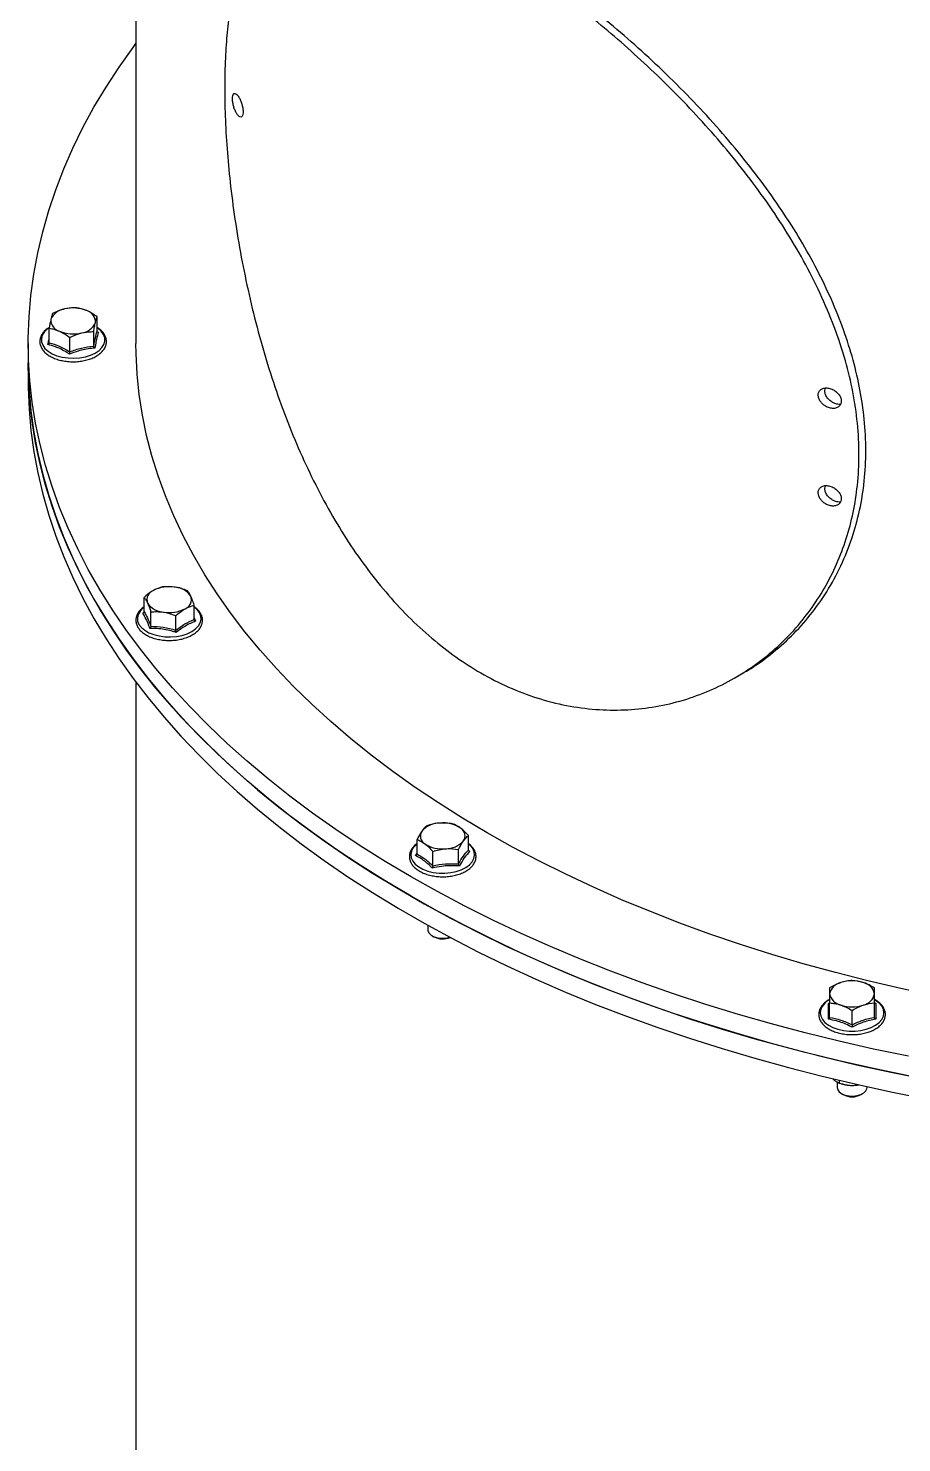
# Model space of a CAD drawing. Header units: millimetres. Extents: x 2 to 418, y 2 to 295.
# Drawn here: x 186.93 to 203.15, y 166.99 to 193.27 of the extents above; entities that cross this region are included whole.
import ezdxf

# ---------------------------------------------------------------- set-up
doc = ezdxf.new("R2010")
doc.units = ezdxf.units.MM

msp = doc.modelspace()

# ---------------------------------------------------------------- linework, layer by layer
at = {"color": 7, "linetype": 'Continuous', "lineweight": 25}
for p, q in [((188.9267, 201.5305), (188.9267, 187.4133)), ((187.3156, 187.4263), (187.3156, 187.694)), ((188.2046, 187.6389), (188.2046, 187.9066)), ((186.9267, 187.4133), (186.9267, 187.0504)), ((187.6973, 187.2572), (187.6973, 187.5249)), ((188.1418, 187.3635), (188.1418, 187.6312)), ((188.2073, 187.6292), (188.2296, 187.6165)), ((186.9267, 187.0504), (186.9267, 186.6875)), ((189.0799, 182.4252), (189.0799, 182.6929)), ((189.0538, 182.4009), (189.0787, 182.4198)), ((189.2045, 182.1569), (189.2045, 182.4246)), ((190.0094, 182.2814), (190.0094, 182.5491)), ((189.6692, 182.085), (189.6692, 182.3527)), ((188.9267, 181.117), (188.9267, 137.5136)), ((200.0569, 181.1995), (200.179, 181.27)), ((195.1038, 177.9987), (195.1038, 178.2664)), ((194.1498, 177.9262), (194.1498, 178.1939)), ((194.4426, 177.7059), (194.4426, 177.9736)), ((194.9197, 177.7421), (194.9197, 178.0098)), ((194.349, 176.6006), (194.349, 176.5199)), ((194.4303, 176.4065), (194.4628, 176.3877)), ((201.7925, 175.1469), (201.8123, 175.1565)), ((201.816, 174.8897), (201.816, 175.1574)), ((202.6493, 174.8897), (202.6493, 175.1574)), ((202.6537, 175.1555), (202.6728, 175.1469)), ((202.2327, 174.7509), (202.2327, 175.0186)), ((201.9549, 173.6867), (201.9549, 173.586)), ((201.9694, 173.6787), (201.9944, 173.6687)), ((201.9921, 173.7204), (201.9921, 173.6708)), ((202.0362, 173.4726), (202.0688, 173.4539)), ((202.3966, 173.4539), (202.4291, 173.4726)), ((202.5105, 173.586), (202.5105, 173.6017))]:
    msp.add_line(p, q, dxfattribs=at)
at = {"color": 8, "linetype": 'Continuous', "lineweight": 25}
for p, q in [((190.0094, 182.3141), (190.0356, 182.249)), ((195.1043, 177.9965), (195.1306, 177.9724))]:
    msp.add_line(p, q, dxfattribs=at)
at = {"color": 7, "linetype": 'Continuous', "lineweight": 25, "flags": 128}
for points in [[(203.2788, 174.1659), (202.6326, 174.3007), (201.9932, 174.446), (201.3613, 174.6017), (200.7372, 174.7676), (200.1215, 174.9437), (199.5146, 175.1297), (198.9172, 175.3256), (198.3295, 175.5312), (197.7522, 175.7463), (197.1857, 175.9707), (196.6304, 176.2043), (196.0868, 176.4469), (195.5552, 176.6983), (195.0363, 176.9582), (194.5302, 177.2265), (194.0375, 177.503), (193.5586, 177.7874), (193.0938, 178.0796), (192.6435, 178.3792), (192.2081, 178.686), (191.7879, 178.9998), (191.3832, 179.3204), (190.9945, 179.6475), (190.6219, 179.9807), (190.2658, 180.32), (189.9264, 180.6649), (189.6041, 181.0152), (189.2992, 181.3706), (189.0117, 181.7309), (188.742, 182.0957), (188.4904, 182.4648), (188.2569, 182.8379), (188.0418, 183.2146), (187.8453, 183.5947), (187.6674, 183.9778), (187.5084, 184.3637), (187.3684, 184.752), (187.2475, 185.1425), (187.1458, 185.5348), (187.0634, 185.9286), (187.0002, 186.3236), (186.9565, 186.7194), (186.9322, 187.1158), (186.9274, 187.5125), (186.9419, 187.909), (186.976, 188.3052), (187.0294, 188.7007), (187.1022, 189.0951), (187.1943, 189.4882), (187.3056, 189.8796), (187.4361, 190.269), (187.5856, 190.6562), (187.754, 191.0407), (187.9412, 191.4224), (188.147, 191.8008), (188.3714, 192.1757), (188.614, 192.5468), (188.8746, 192.9138), (188.9267, 192.9838)], [(203.7577, 175.2924), (203.1388, 175.4251), (202.5269, 175.5684), (201.9227, 175.722), (201.3266, 175.8859), (200.7393, 176.06), (200.1611, 176.244), (199.5926, 176.4378), (199.0343, 176.6413), (198.4867, 176.8542), (197.9502, 177.0764), (197.4254, 177.3077), (196.9128, 177.5478), (196.4126, 177.7967), (195.9255, 178.0539), (195.4518, 178.3194), (194.9919, 178.5929), (194.5462, 178.8741), (194.1152, 179.1628), (193.6992, 179.4588), (193.2986, 179.7618), (192.9137, 180.0714), (192.5448, 180.3876), (192.1924, 180.7099), (191.8566, 181.0381), (191.5379, 181.3718), (191.2364, 181.7109), (190.9524, 182.055), (190.6863, 182.4038), (190.4381, 182.757), (190.2082, 183.1143), (189.9968, 183.4754), (189.804, 183.8399), (189.6299, 184.2076), (189.4748, 184.5781), (189.3389, 184.9511), (189.2221, 185.3262), (189.1246, 185.7032), (189.0465, 186.0816), (188.9879, 186.4613), (188.9488, 186.8417), (188.9292, 187.2227), (188.9267, 187.4133)], [(186.9267, 187.0504), (186.9274, 186.9512), (186.9419, 186.5547), (186.976, 186.1585), (187.0294, 185.763), (187.1022, 185.3686), (187.1943, 184.9755), (187.3056, 184.5841), (187.4361, 184.1947), (187.5856, 183.8075), (187.754, 183.423), (187.9412, 183.0413), (188.147, 182.6629), (188.3714, 182.288), (188.614, 181.9169), (188.8746, 181.5499), (189.1532, 181.1873), (189.4495, 180.8294), (189.7631, 180.4765), (190.094, 180.1288), (190.4417, 179.7867), (190.8061, 179.4504), (191.1868, 179.1202), (191.5836, 178.7964), (191.9961, 178.4792), (192.4239, 178.1688), (192.8668, 177.8655), (193.3244, 177.5696), (193.7963, 177.2813), (194.2822, 177.0009), (194.7816, 176.7284), (195.2942, 176.4643), (195.8195, 176.2086), (196.3571, 175.9616), (196.9066, 175.7235), (197.4676, 175.4944), (198.0396, 175.2746), (198.6221, 175.0643), (199.2147, 174.8635), (199.8169, 174.6725), (200.4282, 174.4915), (201.0482, 174.3205), (201.6763, 174.1596), (202.312, 174.0091), (202.9549, 173.8691), (203.6043, 173.7396)], [(203.2788, 173.803), (202.6326, 173.9378), (201.9932, 174.0831), (201.3613, 174.2388), (200.7372, 174.4047), (200.1215, 174.5808), (199.5146, 174.7668), (198.9172, 174.9627), (198.3295, 175.1683), (197.7522, 175.3834), (197.1857, 175.6078), (196.6304, 175.8414), (196.0868, 176.084), (195.5552, 176.3354), (195.0363, 176.5953), (194.5302, 176.8636), (194.0375, 177.1401), (193.5586, 177.4245), (193.0938, 177.7167), (192.6435, 178.0163), (192.2081, 178.3231), (191.7879, 178.6369), (191.3832, 178.9575), (190.9945, 179.2846), (190.6219, 179.6178), (190.2658, 179.9571), (189.9264, 180.302), (189.6041, 180.6523), (189.2992, 181.0077), (189.0117, 181.368), (188.742, 181.7328), (188.4904, 182.1019), (188.2569, 182.475), (188.0418, 182.8517), (187.8453, 183.2318), (187.6674, 183.6149), (187.5084, 184.0008), (187.3684, 184.3891), (187.2475, 184.7796), (187.1458, 185.1719), (187.0634, 185.5657), (187.0002, 185.9607), (186.9565, 186.3565), (186.9322, 186.7529), (186.9267, 187.0504)], [(186.9267, 186.6875), (186.9274, 186.5883), (186.9419, 186.1918), (186.976, 185.7956), (187.0294, 185.4001), (187.1022, 185.0057), (187.1943, 184.6126), (187.3056, 184.2212), (187.4361, 183.8318), (187.5856, 183.4446), (187.754, 183.0601), (187.9412, 182.6784), (188.147, 182.3), (188.3714, 181.9251), (188.614, 181.554), (188.8746, 181.187), (189.1532, 180.8244), (189.4495, 180.4665), (189.7631, 180.1136), (190.094, 179.7659), (190.4417, 179.4238), (190.8061, 179.0875), (191.1868, 178.7573), (191.5836, 178.4335), (191.9961, 178.1163), (192.4239, 177.8059), (192.8668, 177.5026), (193.3244, 177.2067), (193.7963, 176.9184), (194.2822, 176.638), (194.7816, 176.3655), (195.2942, 176.1014), (195.8195, 175.8457), (196.3571, 175.5987), (196.9066, 175.3606), (197.4676, 175.1315), (198.0396, 174.9117), (198.6221, 174.7014), (199.2147, 174.5006), (199.8169, 174.3096), (200.4282, 174.1286), (201.0482, 173.9575), (201.6763, 173.7967), (202.312, 173.6462), (202.9549, 173.5062), (203.6043, 173.3767)], [(194.349, 176.5199), (194.3523, 176.4953), (194.3739, 176.4535), (194.4143, 176.4166), (194.4705, 176.3873), (194.5382, 176.3679), (194.6125, 176.3597), (194.6879, 176.3634), (194.7574, 176.3784)], [(201.9549, 173.586), (201.9652, 173.5427), (201.9953, 173.5027), (202.0431, 173.4688), (202.1049, 173.4436), (202.1762, 173.429), (202.2516, 173.426), (202.3257, 173.4349), (202.3929, 173.455), (202.4482, 173.4848), (202.4875, 173.5221), (202.5079, 173.5642), (202.5105, 173.586)]]:
    msp.add_lwpolyline(points, dxfattribs=at)
at = {"color": 8, "linetype": 'Continuous', "lineweight": 25, "flags": 128}
for points in [[(187.31, 187.7013), (187.2795, 187.6789), (187.2242, 187.6246), (187.1871, 187.5652), (187.1695, 187.503), (187.172, 187.4399), (187.1945, 187.3782), (187.2364, 187.32), (187.296, 187.2671), (187.3714, 187.2215), (187.4601, 187.1847), (187.559, 187.1579), (187.6648, 187.142), (187.7738, 187.1376), (187.8823, 187.1449), (187.9866, 187.1636), (188.0833, 187.193), (188.1689, 187.2321), (188.2406, 187.2797), (188.296, 187.3341), (188.3331, 187.3934), (188.3507, 187.4557), (188.3482, 187.5187), (188.3256, 187.5804), (188.2838, 187.6387), (188.2242, 187.6915), (188.2046, 187.7051)], [(189.0799, 182.5117), (189.0562, 182.4932), (189.0031, 182.4381), (188.9684, 182.3783), (188.9533, 182.3158), (188.9583, 182.2528), (188.9833, 182.1914), (189.0275, 182.1337), (189.0892, 182.0817), (189.1664, 182.0371), (189.2566, 182.0014), (189.3565, 181.976), (189.4629, 181.9615), (189.572, 181.9586), (189.6802, 181.9673), (189.7838, 181.9874), (189.8792, 182.018), (189.9633, 182.0583), (190.0331, 182.1069), (190.0862, 182.162), (190.121, 182.2218), (190.1361, 182.2842), (190.131, 182.3472), (190.106, 182.4086), (190.0619, 182.4663), (190.0094, 182.5117)], [(194.0798, 178.04), (194.0475, 177.9797), (194.0349, 177.9171), (194.0425, 177.8542), (194.0699, 177.7931), (194.1163, 177.736), (194.1802, 177.6848), (194.2592, 177.6413), (194.3507, 177.6069), (194.4516, 177.5827), (194.5585, 177.5697), (194.6678, 177.5682), (194.7756, 177.5784), (194.8783, 177.5998), (194.9725, 177.6318), (195.0549, 177.6732), (195.1228, 177.7226), (195.1737, 177.7784), (195.206, 177.8387), (195.2186, 177.9013), (195.2111, 177.9642), (195.1836, 178.0253), (195.1372, 178.0824), (195.1038, 178.1116)], [(194.1498, 178.1116), (194.1307, 178.0958), (194.0798, 178.04)], [(201.6406, 174.9753), (201.6507, 174.9125), (201.6806, 174.8519), (201.7293, 174.7954), (201.7952, 174.7451), (201.8759, 174.7026), (201.9688, 174.6694), (202.0707, 174.6466), (202.1781, 174.635), (202.2873, 174.635), (202.3947, 174.6466), (202.4966, 174.6694), (202.5895, 174.7026), (202.6702, 174.7451), (202.736, 174.7954), (202.7847, 174.8519), (202.8146, 174.9125), (202.8247, 174.9753), (202.8146, 175.0381), (202.7847, 175.0988), (202.736, 175.1553), (202.6702, 175.2056), (202.6541, 175.2154)]]:
    msp.add_lwpolyline(points, dxfattribs=at)
at = {"color": 7, "linetype": 'Continuous', "lineweight": 25}
for centre, radius, start, end in [((187.6368, 187.7409), 0.3141, 96.60698, 157.30394), ((187.7587, 187.3989), 0.6728, 67.72291, 103.58468), ((187.9599, 187.8146), 0.2138, 355.9011, 75.41904), ((187.5603, 187.8468), 0.2138, 175.9011, 255.41904), ((187.8834, 187.9205), 0.3141, 276.60698, 337.30394), ((187.7615, 188.2625), 0.6728, 247.72291, 283.58468), ((189.3149, 182.6501), 0.1832, 110.74208, 199.461), ((189.544, 182.2534), 0.6396, 80.2289, 117.35717), ((189.6297, 182.504), 0.3804, 33.43888, 86.5665), ((189.7744, 182.6526), 0.1832, 290.74208, 19.461), ((189.4596, 182.7987), 0.3804, 213.43888, 266.5665), ((189.5454, 183.0493), 0.6396, 260.2289, 297.35717), ((194.5749, 178.0469), 0.4521, 90.32239, 137.46127), ((194.6361, 177.9144), 0.5881, 56.88663, 96.21723), ((194.3775, 178.2581), 0.1653, 145.1444, 240.54919), ((194.876, 178.263), 0.1653, 325.1444, 60.54919), ((194.6175, 178.6067), 0.5881, 236.88663, 276.21723), ((194.6786, 178.4741), 0.4521, 270.32239, 317.46127), ((194.6273, 176.698), 0.3512, 242.07037, 292.97146), ((202.0697, 175.2813), 0.2577, 100.1397, 169.85409), ((202.0697, 175.3721), 0.2577, 190.14591, 259.8603), ((202.2327, 174.8832), 0.6843, 72.27565, 107.72435), ((202.3956, 175.2813), 0.2577, 10.14591, 79.8603), ((202.3956, 175.3721), 0.2577, 280.1397, 349.85409), ((202.2327, 175.7702), 0.6843, 252.27565, 287.72435), ((202.2266, 174.2707), 0.6453, 248.90187, 270.53619), ((202.2337, 174.3245), 0.699, 269.91436, 280.08029), ((202.2327, 173.7611), 0.3482, 241.9189, 298.0811)]:
    msp.add_arc(centre, radius, start, end, dxfattribs=at)
at = {"color": 8, "linetype": 'Continuous', "lineweight": 25}
msp.add_arc((201.9464, 174.9399), 0.3078, 113.90334, 173.39465, dxfattribs=at)
at = {"color": 7, "linetype": 'Continuous', "lineweight": 25}
for points, knots in [([(195.3339, 194.8997), (195.4919, 194.8059), (195.8092, 194.6175), (196.3035, 194.2891), (196.8098, 193.9269), (197.3176, 193.5346), (197.8194, 193.1184), (198.3134, 192.6795), (198.8023, 192.213), (199.2811, 191.721), (199.743, 191.2071), (200.1853, 190.6709), (200.6031, 190.1131), (200.9901, 189.5365), (201.3394, 188.9457), (201.6477, 188.3396), (201.9094, 187.7194), (202.1121, 187.1063), (202.2553, 186.508), (202.3414, 185.925), (202.3709, 185.3438), (202.3417, 184.789), (202.2597, 184.2672), (202.131, 183.7782), (201.953, 183.3079), (201.728, 182.864), (201.4602, 182.4518), (201.152, 182.0726), (200.8037, 181.7276), (200.4148, 181.4181), (199.9892, 181.1503), (199.5275, 180.928), (199.0368, 180.7579), (198.5261, 180.6455), (198.0028, 180.5932), (197.4691, 180.6019), (196.9245, 180.675), (196.3815, 180.814), (195.8484, 181.017), (195.3448, 181.2737), (194.8673, 181.58), (194.4159, 181.9306), (193.9797, 182.334), (193.5681, 182.7816), (193.1846, 183.2661), (192.8281, 183.7845), (192.4949, 184.3408), (192.1864, 184.9312), (191.9048, 185.5491), (191.6492, 186.1931), (191.4198, 186.8597), (191.2176, 187.5429), (191.0432, 188.2348), (190.8956, 188.9336), (190.7747, 189.6351), (190.684, 190.3128), (190.6213, 190.9576), (190.5842, 191.5689), (190.5715, 192.1598), (190.584, 192.7049), (190.6194, 193.1998), (190.6757, 193.647), (190.7551, 194.0604), (190.8582, 194.4339), (190.9848, 194.7647), (191.136, 195.0532), (191.314, 195.2999), (191.5219, 195.5049), (191.7608, 195.6649), (192.0341, 195.7785), (192.3413, 195.8427), (192.6805, 195.8559), (193.0494, 195.8192), (193.4494, 195.7333), (193.8839, 195.5968), (194.3464, 195.4105), (194.8296, 195.1816), (195.1653, 194.994), (195.3339, 194.8997)], [0, 0, 0, 0, 0.01258091, 0.02525365, 0.03821299, 0.05126954, 0.06384961, 0.07651357, 0.08943421, 0.10244044, 0.11549944, 0.12864323, 0.14205214, 0.15555271, 0.16906371, 0.1826727, 0.19660117, 0.21064539, 0.22359477, 0.23664359, 0.25001273, 0.26349471, 0.27571653, 0.2880226, 0.30058778, 0.31323944, 0.32571065, 0.33826063, 0.3510512, 0.36392228, 0.37719927, 0.39056482, 0.40421138, 0.41795683, 0.4313985, 0.44494042, 0.45880899, 0.47279516, 0.4863404, 0.5, 0.51258091, 0.52525365, 0.53821299, 0.55126954, 0.56384961, 0.57651357, 0.58943421, 0.60244044, 0.61549944, 0.62864323, 0.64205214, 0.65555271, 0.66906371, 0.6826727, 0.69660117, 0.71064539, 0.72359477, 0.73664359, 0.75001273, 0.76349471, 0.77571653, 0.7880226, 0.80058778, 0.81323944, 0.82571065, 0.83826063, 0.8510512, 0.86392228, 0.87719927, 0.89056482, 0.90421138, 0.91795683, 0.9313985, 0.94494042, 0.95880899, 0.97279516, 0.9863404, 1, 1, 1, 1]), ([(200.1763, 181.275), (200.2179, 181.2971), (200.4091, 181.3986), (200.7233, 181.6306), (201.112, 181.97), (201.4619, 182.3605), (201.7714, 182.7962), (202.0341, 183.2773), (202.2376, 183.7857), (202.3818, 184.3133), (202.4682, 184.8535), (202.4978, 185.4202), (202.4689, 185.9876), (202.3869, 186.551), (202.2582, 187.1042), (202.0802, 187.6653), (201.8558, 188.226), (201.5876, 188.7847), (201.2794, 189.3376), (200.9311, 189.8871), (200.543, 190.4348), (200.1162, 190.9792), (199.6541, 191.5167), (199.163, 192.0413), (198.6529, 192.5439), (198.1291, 193.0224), (197.5948, 193.4757), (197.0495, 193.9047), (196.505, 194.3005), (195.9693, 194.6583), (195.4637, 194.9658), (194.9843, 195.2285), (194.5333, 195.4476), (194.0977, 195.6289), (193.6877, 195.7674), (193.3039, 195.8628), (192.9483, 195.915), (192.6157, 195.9239), (192.3094, 195.8857), (192.0517, 195.814), (191.9093, 195.7333), (191.8493, 195.6993)], [0, 0, 0, 0, 0.0074025, 0.0340363, 0.0610303, 0.0880629, 0.1152917, 0.1431603, 0.1712608, 0.1971558, 0.2234642, 0.2499861, 0.2769484, 0.301363, 0.3261192, 0.3510463, 0.3763193, 0.4012372, 0.4264729, 0.4518668, 0.477582, 0.5041361, 0.5310549, 0.5581597, 0.5856499, 0.6125436, 0.639638, 0.6673868, 0.6953714, 0.722616, 0.7500937, 0.775238, 0.8007576, 0.826467, 0.8525624, 0.877705, 0.903187, 0.928838, 0.9548315, 0.9809437, 1, 1, 1, 1]), ([(190.8176, 192.0193), (190.8059, 192.0318), (190.7824, 192.0569), (190.7518, 192.0611), (190.7298, 192.0389), (190.7189, 191.993), (190.7191, 191.9324), (190.7292, 191.864), (190.748, 191.7932), (190.7745, 191.7251), (190.807, 191.6669), (190.8422, 191.6272), (190.8753, 191.6133), (190.9011, 191.6281), (190.9159, 191.6678), (190.9191, 191.7248), (190.9116, 191.7916), (190.8946, 191.8624), (190.8696, 191.9315), (190.8425, 191.9853), (190.8246, 192.0098), (190.8176, 192.0193)], [0, 0, 0, 0, 0.0583892, 0.1168369, 0.1733993, 0.2263045, 0.2760864, 0.3247057, 0.3743599, 0.426699, 0.4823671, 0.5406549, 0.5995465, 0.6565957, 0.7103225, 0.760968, 0.8100519, 0.8594693, 0.9108522, 0.9651884, 1, 1, 1, 1]), ([(187.3784, 187.9694), (187.3733, 187.9555), (187.363, 187.9275), (187.3523, 187.884), (187.347, 187.8621)], [0, 0, 0, 0, 0.495458, 1, 1, 1, 1]), ([(187.6006, 188.0529), (187.5821, 188.0481), (187.5069, 188.0286), (187.4336, 187.9948), (187.3784, 187.9694)], [0, 0, 0, 0, 0.2463063, 1, 1, 1, 1]), ([(187.8229, 188.0757), (187.8063, 188.0758), (187.7339, 188.0764), (187.6586, 188.0631), (187.6006, 188.0529)], [0, 0, 0, 0, 0.2293621, 1, 1, 1, 1]), ([(188.0137, 188.0215), (188.0092, 188.0235), (187.9448, 188.0516), (187.8816, 188.0641), (187.8229, 188.0757)], [0, 0, 0, 0, 0.0702211, 1, 1, 1, 1]), ([(188.2046, 187.9066), (188.1736, 187.9288), (188.111, 187.9736), (188.0464, 188.0055), (188.0137, 188.0215)], [0, 0, 0, 0, 0.495458, 1, 1, 1, 1]), ([(187.3073, 187.7045), (187.2855, 187.6893), (187.2406, 187.6578), (187.1906, 187.6012), (187.1554, 187.5386), (187.139, 187.473), (187.141, 187.4075), (187.1607, 187.3446), (187.1966, 187.2855), (187.2481, 187.2312), (187.3143, 187.1827), (187.3936, 187.1415), (187.4834, 187.109), (187.581, 187.086), (187.6835, 187.0732), (187.7881, 187.0708), (187.8919, 187.0788), (187.9921, 187.0971), (188.086, 187.1252), (188.1709, 187.1627), (188.2445, 187.2088), (188.3045, 187.2625), (188.3486, 187.3226), (188.3749, 187.387), (188.3825, 187.453), (188.3719, 187.5174), (188.3445, 187.5787), (188.3006, 187.6354), (188.2536, 187.6793), (188.2169, 187.701), (188.2046, 187.7083)], [0, 0, 0, 0, 0.0351761, 0.0725705, 0.1095617, 0.1456624, 0.180812, 0.2156008, 0.2506419, 0.2864883, 0.3230965, 0.3601005, 0.3971721, 0.4341838, 0.4711323, 0.5080471, 0.5449685, 0.5819294, 0.6189723, 0.6561408, 0.6934618, 0.7308984, 0.7681638, 0.8047816, 0.8403925, 0.8752801, 0.9100868, 0.9454781, 0.9817217, 1, 1, 1, 1]), ([(187.347, 187.8621), (187.3462, 187.8588), (187.3356, 187.8118), (187.3252, 187.7508), (187.3156, 187.694)], [0, 0, 0, 0, 0.07022107, 1, 1, 1, 1]), ([(187.3156, 187.694), (187.3466, 187.6888), (187.4091, 187.6782), (187.4738, 187.6527), (187.5064, 187.6398)], [0, 0, 0, 0, 0.495458, 1, 1, 1, 1]), ([(188.1418, 187.6312), (188.1469, 187.6621), (188.1572, 187.7243), (188.1678, 187.7741), (188.1732, 187.7993)], [0, 0, 0, 0, 0.495458, 1, 1, 1, 1]), ([(188.1732, 187.7993), (188.1739, 187.8025), (188.1845, 187.8486), (188.1949, 187.8786), (188.2046, 187.9066)], [0, 0, 0, 0, 0.0702211, 1, 1, 1, 1]), ([(187.3156, 187.4263), (187.3152, 187.4232), (187.3145, 187.417), (187.309, 187.4075), (187.3011, 187.3989), (187.2942, 187.394), (187.2906, 187.392), (187.2905, 187.392)], [0, 0, 0, 0, 0.2361125, 0.4712563, 0.7322305, 0.9938734, 1, 1, 1, 1]), ([(187.3156, 187.4263), (187.3782, 187.4074), (187.5054, 187.3691), (187.6327, 187.2949), (187.6973, 187.2572)], [0, 0, 0, 0, 0.4922436, 1, 1, 1, 1]), ([(187.5064, 187.6398), (187.511, 187.6378), (187.5754, 187.6088), (187.6386, 187.5653), (187.6973, 187.5249)], [0, 0, 0, 0, 0.0702211, 1, 1, 1, 1]), ([(187.6973, 187.5249), (187.7525, 187.5504), (187.8258, 187.5841), (187.901, 187.6036), (187.9195, 187.6084)], [0, 0, 0, 0, 0.7536937, 1, 1, 1, 1]), ([(187.9195, 187.6084), (187.9775, 187.6187), (188.0528, 187.6319), (188.1252, 187.6313), (188.1418, 187.6312)], [0, 0, 0, 0, 0.7706379, 1, 1, 1, 1]), ([(188.1418, 187.3635), (188.1521, 187.4175), (188.173, 187.5273), (188.1939, 187.6013), (188.2046, 187.6389)], [0, 0, 0, 0, 0.4922436, 1, 1, 1, 1]), ([(188.2296, 187.6165), (188.2265, 187.6071), (188.2112, 187.5599), (188.188, 187.4693), (188.1703, 187.3664), (188.1633, 187.3256)], [0, 0, 0, 0, 0.1305234, 0.6552334, 1, 1, 1, 1]), ([(188.2296, 187.6165), (188.2295, 187.6165), (188.2259, 187.6168), (188.2191, 187.6184), (188.2112, 187.6232), (188.2057, 187.6301), (188.205, 187.636), (188.2046, 187.6389)], [0, 0, 0, 0, 0.0061266, 0.2677695, 0.5287437, 0.7638875, 1, 1, 1, 1]), ([(187.6937, 187.2134), (187.6765, 187.2243), (187.59, 187.279), (187.4539, 187.3475), (187.3369, 187.3793), (187.2905, 187.392)], [0, 0, 0, 0, 0.13052335, 0.6552334, 1, 1, 1, 1]), ([(188.1633, 187.3256), (188.143, 187.324), (188.0411, 187.316), (187.8819, 187.286), (187.7472, 187.234), (187.6937, 187.2134)], [0, 0, 0, 0, 0.1305234, 0.6552334, 1, 1, 1, 1]), ([(187.6937, 187.2134), (187.6938, 187.2134), (187.6943, 187.2168), (187.6952, 187.2243), (187.6963, 187.2359), (187.6971, 187.2475), (187.6972, 187.254), (187.6973, 187.2572)], [0, 0, 0, 0, 0.0061266, 0.2677695, 0.5287437, 0.7638875, 1, 1, 1, 1]), ([(187.6973, 187.2572), (187.7702, 187.2835), (187.9183, 187.3369), (188.0665, 187.3546), (188.1418, 187.3635)], [0, 0, 0, 0, 0.4922436, 1, 1, 1, 1]), ([(188.1633, 187.3256), (188.1632, 187.3257), (188.1601, 187.3282), (188.1542, 187.334), (188.1474, 187.3438), (188.1427, 187.3541), (188.1421, 187.3604), (188.1418, 187.3635)], [0, 0, 0, 0, 0.0061266, 0.2677695, 0.5287437, 0.7638875, 1, 1, 1, 1]), ([(201.817, 186.5767), (201.7916, 186.5813), (201.7409, 186.5904), (201.6741, 186.5739), (201.6258, 186.5368), (201.6017, 186.4837), (201.602, 186.4232), (201.6241, 186.3614), (201.6655, 186.3031), (201.7235, 186.2532), (201.7941, 186.2173), (201.8702, 186.2013), (201.9417, 186.2095), (201.9974, 186.2413), (202.0296, 186.291), (202.0365, 186.3501), (202.0204, 186.4116), (201.9843, 186.4708), (201.9307, 186.5231), (201.8718, 186.5592), (201.8325, 186.5718), (201.817, 186.5767)], [0, 0, 0, 0, 0.058105, 0.1162768, 0.172414, 0.2251327, 0.2751264, 0.3241143, 0.3739635, 0.4261516, 0.4814094, 0.5393616, 0.5983318, 0.6558217, 0.7098946, 0.7604723, 0.8092062, 0.8583291, 0.9097162, 0.964365, 1, 1, 1, 1]), ([(202.017, 186.2802), (202.0003, 186.2796), (201.9592, 186.2782), (201.8888, 186.3028), (201.8178, 186.3483), (201.7628, 186.4098), (201.7317, 186.476), (201.7238, 186.5378), (201.7366, 186.5702), (201.7426, 186.5853)], [0, 0, 0, 0, 0.11022125, 0.27074099, 0.4329467, 0.58999013, 0.73773497, 0.87687298, 1, 1, 1, 1]), ([(201.817, 184.7622), (201.7916, 184.7668), (201.7409, 184.7759), (201.6741, 184.7594), (201.6258, 184.7223), (201.6017, 184.6692), (201.602, 184.6087), (201.6241, 184.5468), (201.6655, 184.4886), (201.7235, 184.4387), (201.7941, 184.4028), (201.8702, 184.3868), (201.9417, 184.3949), (201.9974, 184.4267), (202.0296, 184.4764), (202.0365, 184.5356), (202.0204, 184.597), (201.9843, 184.6563), (201.9307, 184.7086), (201.8718, 184.7447), (201.8325, 184.7572), (201.817, 184.7622)], [0, 0, 0, 0, 0.058105, 0.1162768, 0.172414, 0.2251327, 0.2751264, 0.3241143, 0.3739635, 0.4261516, 0.4814094, 0.5393616, 0.5983318, 0.6558217, 0.7098946, 0.7604723, 0.8092062, 0.8583291, 0.9097162, 0.964365, 1, 1, 1, 1]), ([(202.017, 184.4657), (202.0003, 184.4651), (201.9592, 184.4637), (201.8888, 184.4883), (201.8178, 184.5338), (201.7628, 184.5953), (201.7317, 184.6614), (201.7238, 184.7233), (201.7366, 184.7556), (201.7426, 184.7708)], [0, 0, 0, 0, 0.1102213, 0.270741, 0.4329467, 0.5899901, 0.737735, 0.876873, 1, 1, 1, 1]), ([(189.25, 182.8214), (189.2359, 182.8129), (189.1783, 182.7781), (189.1222, 182.7295), (189.0799, 182.6929)], [0, 0, 0, 0, 0.2463063, 1, 1, 1, 1]), ([(189.0799, 182.6929), (189.09, 182.6796), (189.1104, 182.6527), (189.1315, 182.6104), (189.1422, 182.5891)], [0, 0, 0, 0, 0.495458, 1, 1, 1, 1]), ([(189.4201, 182.8893), (189.4074, 182.886), (189.352, 182.8719), (189.2944, 182.8434), (189.25, 182.8214)], [0, 0, 0, 0, 0.2293621, 1, 1, 1, 1]), ([(189.6525, 182.8837), (189.647, 182.8845), (189.5685, 182.8962), (189.4916, 182.8926), (189.4201, 182.8893)], [0, 0, 0, 0, 0.0702211, 1, 1, 1, 1]), ([(189.8849, 182.8174), (189.8471, 182.8317), (189.771, 182.8606), (189.6922, 182.876), (189.6525, 182.8837)], [0, 0, 0, 0, 0.495458, 1, 1, 1, 1]), ([(189.9471, 182.7136), (189.9457, 182.7168), (189.9246, 182.7616), (189.904, 182.7905), (189.8849, 182.8174)], [0, 0, 0, 0, 0.0702211, 1, 1, 1, 1]), ([(190.0094, 182.5491), (189.9993, 182.5794), (189.9789, 182.6405), (189.9578, 182.6891), (189.9471, 182.7136)], [0, 0, 0, 0, 0.495458, 1, 1, 1, 1]), ([(189.0799, 182.5176), (189.0789, 182.517), (189.0534, 182.5009), (189.012, 182.4644), (188.9639, 182.4059), (188.9339, 182.3421), (188.9223, 182.2763), (188.9292, 182.2113), (188.9532, 182.1493), (188.9933, 182.0914), (189.0488, 182.0384), (189.1186, 181.9917), (189.2009, 181.9527), (189.2931, 181.9227), (189.3922, 181.9023), (189.4956, 181.8922), (189.6003, 181.8926), (189.7034, 181.9033), (189.8022, 181.9243), (189.894, 181.9549), (189.9761, 181.9948), (190.0464, 182.043), (190.1024, 182.0985), (190.1419, 182.16), (190.1633, 182.2251), (190.166, 182.2909), (190.1508, 182.3547), (190.1189, 182.4147), (190.0727, 182.4702), (190.0304, 182.5018), (190.0094, 182.5175)], [0, 0, 0, 0, 0.0016273, 0.0395927, 0.0775318, 0.1149246, 0.1513295, 0.1868775, 0.2222145, 0.2580092, 0.2946661, 0.3320119, 0.3696618, 0.4073214, 0.4449137, 0.4824478, 0.5199579, 0.5574857, 0.5950625, 0.6327348, 0.6705447, 0.7085095, 0.7465417, 0.7842894, 0.8212458, 0.8571803, 0.8925679, 0.9280324, 0.9642261, 1, 1, 1, 1]), ([(189.0799, 182.4252), (189.0795, 182.4222), (189.0788, 182.4163), (189.073, 182.409), (189.0648, 182.4035), (189.0576, 182.4015), (189.0538, 182.4009), (189.0538, 182.4009)], [0, 0, 0, 0, 0.2361125, 0.4712563, 0.7322305, 0.9938734, 1, 1, 1, 1]), ([(189.0799, 182.4252), (189.1004, 182.39), (189.1419, 182.3186), (189.1834, 182.2113), (189.2045, 182.1569)], [0, 0, 0, 0, 0.49224355, 1, 1, 1, 1]), ([(189.1422, 182.5891), (189.1437, 182.5859), (189.1647, 182.5402), (189.1853, 182.4803), (189.2045, 182.4246)], [0, 0, 0, 0, 0.0702211, 1, 1, 1, 1]), ([(189.2045, 182.4246), (189.2422, 182.4272), (189.3184, 182.4326), (189.3971, 182.4236), (189.4368, 182.419)], [0, 0, 0, 0, 0.495458, 1, 1, 1, 1]), ([(189.4368, 182.419), (189.4423, 182.4181), (189.5208, 182.4056), (189.5977, 182.3782), (189.6692, 182.3527)], [0, 0, 0, 0, 0.07022107, 1, 1, 1, 1]), ([(189.6692, 182.3527), (189.7115, 182.3893), (189.7675, 182.4379), (189.8251, 182.4727), (189.8393, 182.4813)], [0, 0, 0, 0, 0.7536937, 1, 1, 1, 1]), ([(189.8393, 182.4813), (189.8837, 182.5032), (189.9413, 182.5317), (189.9967, 182.5458), (190.0094, 182.5491)], [0, 0, 0, 0, 0.7706379, 1, 1, 1, 1]), ([(189.1853, 182.1175), (189.1798, 182.1328), (189.1524, 182.2099), (189.1086, 182.3136), (189.0693, 182.3761), (189.0538, 182.4009)], [0, 0, 0, 0, 0.1305234, 0.6552334, 1, 1, 1, 1]), ([(189.2045, 182.1569), (189.2042, 182.1537), (189.2036, 182.1474), (189.1994, 182.1367), (189.1933, 182.1265), (189.1881, 182.1203), (189.1854, 182.1175), (189.1853, 182.1175)], [0, 0, 0, 0, 0.2361125, 0.4712563, 0.7322305, 0.9938734, 1, 1, 1, 1]), ([(189.2045, 182.1569), (189.2807, 182.1539), (189.4356, 182.148), (189.5905, 182.1062), (189.6692, 182.085)], [0, 0, 0, 0, 0.4922436, 1, 1, 1, 1]), ([(189.6692, 182.085), (189.725, 182.1261), (189.8384, 182.2095), (189.9518, 182.2572), (190.0094, 182.2814)], [0, 0, 0, 0, 0.4922436, 1, 1, 1, 1]), ([(190.0356, 182.249), (190.0199, 182.2433), (189.9415, 182.2145), (189.8194, 182.1523), (189.7169, 182.073), (189.6762, 182.0415)], [0, 0, 0, 0, 0.1305234, 0.6552334, 1, 1, 1, 1]), ([(190.0356, 182.249), (190.0355, 182.249), (190.0317, 182.2508), (190.0246, 182.2551), (190.0163, 182.2631), (190.0106, 182.2722), (190.0098, 182.2783), (190.0094, 182.2814)], [0, 0, 0, 0, 0.0061266, 0.2677695, 0.5287437, 0.7638875, 1, 1, 1, 1]), ([(189.6762, 182.0415), (189.6551, 182.048), (189.5493, 182.0807), (189.3833, 182.1145), (189.2415, 182.1166), (189.1853, 182.1175)], [0, 0, 0, 0, 0.1305234, 0.6552334, 1, 1, 1, 1]), ([(189.6762, 182.0415), (189.6762, 182.0416), (189.6752, 182.045), (189.6732, 182.0523), (189.671, 182.0638), (189.6695, 182.0753), (189.6693, 182.0818), (189.6692, 182.085)], [0, 0, 0, 0, 0.00612663, 0.26776949, 0.5287437, 0.76388747, 1, 1, 1, 1]), ([(194.5724, 178.499), (194.5667, 178.4986), (194.4862, 178.492), (194.4073, 178.4705), (194.3339, 178.4505)], [0, 0, 0, 0, 0.0702211, 1, 1, 1, 1]), ([(194.8109, 178.4868), (194.7721, 178.4923), (194.694, 178.5035), (194.6132, 178.5005), (194.5724, 178.499)], [0, 0, 0, 0, 0.495458, 1, 1, 1, 1]), ([(194.9573, 178.407), (194.9539, 178.4096), (194.9044, 178.4463), (194.8559, 178.4673), (194.8109, 178.4868)], [0, 0, 0, 0, 0.0702211, 1, 1, 1, 1]), ([(194.2418, 178.3526), (194.2341, 178.3415), (194.203, 178.2966), (194.1726, 178.238), (194.1498, 178.1939)], [0, 0, 0, 0, 0.2463063, 1, 1, 1, 1]), ([(194.3339, 178.4505), (194.327, 178.445), (194.297, 178.4211), (194.2658, 178.3824), (194.2418, 178.3526)], [0, 0, 0, 0, 0.2293621, 1, 1, 1, 1]), ([(195.1038, 178.2664), (195.08, 178.2928), (195.032, 178.3461), (194.9824, 178.3865), (194.9573, 178.407)], [0, 0, 0, 0, 0.49545796, 1, 1, 1, 1]), ([(195.0117, 178.1685), (195.0357, 178.1983), (195.0669, 178.237), (195.0969, 178.2609), (195.1038, 178.2664)], [0, 0, 0, 0, 0.7706379, 1, 1, 1, 1]), ([(194.1498, 178.1176), (194.1477, 178.1163), (194.121, 178.0997), (194.0913, 178.0693), (194.0581, 178.0292), (194.0318, 177.9871), (194.0108, 177.9329), (194.0045, 177.8671), (194.0163, 177.8028), (194.0449, 177.7419), (194.0894, 177.6852), (194.149, 177.6339), (194.2226, 177.5892), (194.3079, 177.5526), (194.4023, 177.5252), (194.5029, 177.5077), (194.6069, 177.5005), (194.7114, 177.5037), (194.8137, 177.5173), (194.9107, 177.5411), (195.0001, 177.5744), (195.0791, 177.6166), (195.1456, 177.667), (195.1972, 177.7244), (195.2318, 177.7871), (195.248, 177.8527), (195.2456, 177.9182), (195.2258, 177.9811), (195.189, 178.0398), (195.1481, 178.0855), (195.1148, 178.1086), (195.1038, 178.1162)], [0, 0, 0, 0, 0.0032983, 0.0418993, 0.0619607, 0.0825451, 0.1200022, 0.1566482, 0.1925978, 0.2285067, 0.2650581, 0.3024838, 0.3405015, 0.3787325, 0.4169278, 0.4550529, 0.4931271, 0.5311885, 0.5692763, 0.607427, 0.6456875, 0.6840965, 0.7226568, 0.7612113, 0.7993411, 0.8365461, 0.872776, 0.9086439, 0.9447864, 0.9817637, 1, 1, 1, 1]), ([(194.1498, 178.1939), (194.1735, 178.1845), (194.2215, 178.1655), (194.2712, 178.1314), (194.2962, 178.1141)], [0, 0, 0, 0, 0.495458, 1, 1, 1, 1]), ([(194.2962, 178.1141), (194.2997, 178.1115), (194.3491, 178.0738), (194.3976, 178.0219), (194.4426, 177.9736)], [0, 0, 0, 0, 0.0702211, 1, 1, 1, 1]), ([(194.4426, 177.9736), (194.4814, 177.985), (194.5596, 178.0081), (194.6404, 178.0174), (194.6811, 178.0221)], [0, 0, 0, 0, 0.495458, 1, 1, 1, 1]), ([(194.6811, 178.0221), (194.6868, 178.0225), (194.7673, 178.0282), (194.8463, 178.0186), (194.9197, 178.0098)], [0, 0, 0, 0, 0.0702211, 1, 1, 1, 1]), ([(194.9197, 178.0098), (194.9425, 178.0539), (194.9729, 178.1125), (195.004, 178.1574), (195.0117, 178.1685)], [0, 0, 0, 0, 0.7536937, 1, 1, 1, 1]), ([(194.9197, 177.7421), (194.9499, 177.7931), (195.0112, 177.8966), (195.0726, 177.9643), (195.1038, 177.9987)], [0, 0, 0, 0, 0.4922436, 1, 1, 1, 1]), ([(195.1306, 177.9724), (195.1221, 177.9639), (195.079, 177.9212), (195.0126, 177.8373), (194.9578, 177.7399), (194.9361, 177.7013)], [0, 0, 0, 0, 0.1305234, 0.6552334, 1, 1, 1, 1]), ([(195.1306, 177.9724), (195.1305, 177.9724), (195.1267, 177.9733), (195.1193, 177.9759), (195.1108, 177.982), (195.105, 177.9898), (195.1042, 177.9957), (195.1038, 177.9987)], [0, 0, 0, 0, 0.0061266, 0.2677695, 0.5287437, 0.7638875, 1, 1, 1, 1]), ([(194.1498, 177.9262), (194.1494, 177.9232), (194.1486, 177.9171), (194.1427, 177.9084), (194.1342, 177.9011), (194.1269, 177.8973), (194.123, 177.8958), (194.1229, 177.8958)], [0, 0, 0, 0, 0.2361125, 0.4712563, 0.7322305, 0.9938734, 1, 1, 1, 1]), ([(194.4323, 177.6631), (194.4191, 177.6763), (194.3531, 177.7426), (194.2489, 177.8293), (194.1587, 177.8769), (194.1229, 177.8958)], [0, 0, 0, 0, 0.1305234, 0.6552334, 1, 1, 1, 1]), ([(194.1498, 177.9262), (194.1978, 177.8989), (194.2954, 177.8435), (194.3931, 177.7522), (194.4426, 177.7059)], [0, 0, 0, 0, 0.49224355, 1, 1, 1, 1]), ([(194.9361, 177.7013), (194.9144, 177.7029), (194.8053, 177.7109), (194.6347, 177.706), (194.4898, 177.6753), (194.4323, 177.6631)], [0, 0, 0, 0, 0.1305234, 0.6552334, 1, 1, 1, 1]), ([(194.4426, 177.7059), (194.4425, 177.7026), (194.4422, 177.6962), (194.4399, 177.6848), (194.4366, 177.6735), (194.4338, 177.6664), (194.4323, 177.6631), (194.4323, 177.6631)], [0, 0, 0, 0, 0.23611253, 0.4712563, 0.73223051, 0.99387337, 1, 1, 1, 1]), ([(194.4426, 177.7059), (194.5209, 177.7207), (194.6799, 177.7507), (194.8389, 177.745), (194.9197, 177.7421)], [0, 0, 0, 0, 0.4922436, 1, 1, 1, 1]), ([(194.9361, 177.7013), (194.9361, 177.7014), (194.9337, 177.7044), (194.9292, 177.7109), (194.924, 177.7216), (194.9204, 177.7325), (194.9199, 177.7389), (194.9197, 177.7421)], [0, 0, 0, 0, 0.0061266, 0.2677695, 0.5287437, 0.7638875, 1, 1, 1, 1]), ([(202.2327, 175.5741), (202.1988, 175.5713), (202.1306, 175.5657), (202.06, 175.5453), (202.0243, 175.535)], [0, 0, 0, 0, 0.495458, 1, 1, 1, 1]), ([(202.441, 175.535), (202.4361, 175.5366), (202.3657, 175.5596), (202.2968, 175.5671), (202.2327, 175.5741)], [0, 0, 0, 0, 0.0702211, 1, 1, 1, 1]), ([(202.0243, 175.535), (202.0194, 175.5333), (201.9491, 175.5094), (201.8801, 175.471), (201.816, 175.4352)], [0, 0, 0, 0, 0.0702211, 1, 1, 1, 1]), ([(201.816, 175.4352), (201.816, 175.4289), (201.816, 175.4015), (201.816, 175.3593), (201.816, 175.3267)], [0, 0, 0, 0, 0.2293621, 1, 1, 1, 1]), ([(201.816, 175.3267), (201.816, 175.3147), (201.816, 175.2662), (201.816, 175.2042), (201.816, 175.1574)], [0, 0, 0, 0, 0.2463063, 1, 1, 1, 1]), ([(202.6493, 175.4352), (202.6155, 175.4549), (202.5472, 175.4949), (202.4766, 175.5215), (202.441, 175.535)], [0, 0, 0, 0, 0.495458, 1, 1, 1, 1]), ([(202.6493, 175.3267), (202.6493, 175.3593), (202.6493, 175.4015), (202.6493, 175.4289), (202.6493, 175.4352)], [0, 0, 0, 0, 0.7706379, 1, 1, 1, 1]), ([(202.6493, 175.1574), (202.6493, 175.2042), (202.6493, 175.2662), (202.6493, 175.3147), (202.6493, 175.3267)], [0, 0, 0, 0, 0.7536937, 1, 1, 1, 1]), ([(201.6132, 174.9434), (201.6138, 174.931), (201.6154, 174.8974), (201.6322, 174.8433), (201.6673, 174.7841), (201.7181, 174.7295), (201.7837, 174.6807), (201.8624, 174.6392), (201.9518, 174.6063), (202.0491, 174.5829), (202.1515, 174.5696), (202.2561, 174.5667), (202.36, 174.5742), (202.4604, 174.5921), (202.5546, 174.6198), (202.64, 174.6569), (202.7141, 174.7026), (202.7748, 174.756), (202.8196, 174.8159), (202.8467, 174.8801), (202.8551, 174.9461), (202.8453, 175.0107), (202.8186, 175.0721), (202.7757, 175.1291), (202.7188, 175.1813), (202.6698, 175.2101), (202.6453, 175.2245)], [0, 0, 0, 0, 0.0234828, 0.0640381, 0.1048888, 0.146665, 0.1893441, 0.2325046, 0.2757573, 0.3189419, 0.3620519, 0.4051206, 0.4481948, 0.4913136, 0.5345256, 0.5778821, 0.6214161, 0.6650927, 0.7085889, 0.7513564, 0.7929547, 0.833677, 0.8742738, 0.9155218, 0.9577657, 1, 1, 1, 1]), ([(201.8109, 175.2182), (201.8041, 175.2148), (201.7702, 175.198), (201.7212, 175.1593), (201.667, 175.1031), (201.6308, 175.0408), (201.615, 174.9864), (201.6137, 174.9538), (201.6132, 174.9434)], [0, 0, 0, 0, 0.0535315, 0.2679779, 0.4825746, 0.6951252, 0.9027855, 1, 1, 1, 1]), ([(201.816, 175.1675), (201.8157, 175.1646), (201.815, 175.1588), (201.8098, 175.1523), (201.8024, 175.148), (201.796, 175.147), (201.7926, 175.1469), (201.7925, 175.1469)], [0, 0, 0, 0, 0.2361125, 0.4712563, 0.7322305, 0.9938734, 1, 1, 1, 1]), ([(201.7925, 174.8536), (201.7928, 174.8693), (201.7938, 174.9484), (201.7945, 175.0554), (201.7931, 175.1209), (201.7925, 175.1469)], [0, 0, 0, 0, 0.1305234, 0.6552334, 1, 1, 1, 1]), ([(201.816, 175.1574), (201.8498, 175.1546), (201.9181, 175.149), (201.9887, 175.1287), (202.0243, 175.1184)], [0, 0, 0, 0, 0.495458, 1, 1, 1, 1]), ([(202.0243, 175.1184), (202.0293, 175.1167), (202.0996, 175.0928), (202.1686, 175.0543), (202.2327, 175.0186)], [0, 0, 0, 0, 0.0702211, 1, 1, 1, 1]), ([(202.2327, 175.0186), (202.2665, 175.0383), (202.3348, 175.0782), (202.4054, 175.1049), (202.441, 175.1184)], [0, 0, 0, 0, 0.495458, 1, 1, 1, 1]), ([(202.441, 175.1184), (202.4459, 175.12), (202.5163, 175.143), (202.5852, 175.1505), (202.6493, 175.1574)], [0, 0, 0, 0, 0.0702211, 1, 1, 1, 1]), ([(202.6728, 175.1469), (202.6727, 175.1469), (202.6693, 175.147), (202.6629, 175.148), (202.6555, 175.1523), (202.6504, 175.1588), (202.6497, 175.1646), (202.6493, 175.1675)], [0, 0, 0, 0, 0.0061266, 0.2677695, 0.5287437, 0.7638875, 1, 1, 1, 1]), ([(202.6728, 175.1469), (202.6726, 175.1374), (202.6715, 175.0896), (202.6709, 174.9981), (202.6723, 174.8946), (202.6728, 174.8536)], [0, 0, 0, 0, 0.1305234, 0.6552334, 1, 1, 1, 1]), ([(201.816, 174.8897), (201.8157, 174.8866), (201.815, 174.8804), (201.8098, 174.8704), (201.8024, 174.8612), (201.796, 174.8559), (201.7926, 174.8536), (201.7925, 174.8536)], [0, 0, 0, 0, 0.2361125, 0.4712563, 0.7322305, 0.9938734, 1, 1, 1, 1]), ([(202.2327, 174.7069), (202.2138, 174.7164), (202.1192, 174.7643), (201.9706, 174.822), (201.8431, 174.8446), (201.7925, 174.8536)], [0, 0, 0, 0, 0.1305234, 0.6552334, 1, 1, 1, 1]), ([(201.816, 174.8897), (201.8844, 174.8758), (202.0232, 174.8475), (202.1621, 174.7834), (202.2327, 174.7509)], [0, 0, 0, 0, 0.4922436, 1, 1, 1, 1]), ([(202.2327, 174.7509), (202.301, 174.7825), (202.4399, 174.8468), (202.5788, 174.8753), (202.6493, 174.8897)], [0, 0, 0, 0, 0.4922436, 1, 1, 1, 1]), ([(202.6728, 174.8536), (202.6537, 174.8505), (202.5581, 174.8349), (202.4088, 174.7933), (202.2827, 174.7314), (202.2327, 174.7069)], [0, 0, 0, 0, 0.1305234, 0.6552334, 1, 1, 1, 1]), ([(202.6728, 174.8536), (202.6727, 174.8536), (202.6693, 174.8559), (202.6629, 174.8612), (202.6555, 174.8704), (202.6504, 174.8804), (202.6497, 174.8866), (202.6493, 174.8897)], [0, 0, 0, 0, 0.0061266, 0.2677695, 0.5287437, 0.7638875, 1, 1, 1, 1]), ([(202.2327, 174.7509), (202.2327, 174.7476), (202.2327, 174.7411), (202.2327, 174.7295), (202.2327, 174.7178), (202.2327, 174.7104), (202.2327, 174.7069), (202.2327, 174.7069)], [0, 0, 0, 0, 0.2361125, 0.4712563, 0.7322305, 0.9938734, 1, 1, 1, 1]), ([(201.8718, 173.7457), (201.8887, 173.7306), (201.9229, 173.6999), (201.9628, 173.6803), (201.9855, 173.673), (201.9921, 173.6708)], [0, 0, 0, 0, 0.4062935, 0.8272725, 1, 1, 1, 1]), ([(201.9921, 173.6708), (202.0125, 173.6639), (202.0889, 173.6379), (202.1718, 173.6307), (202.2327, 173.6255)], [0, 0, 0, 0, 0.2661302, 1, 1, 1, 1]), ([(202.2327, 173.6255), (202.2382, 173.6255), (202.2786, 173.6256), (202.3178, 173.6351), (202.3516, 173.6433)], [0, 0, 0, 0, 0.1364618, 1, 1, 1, 1])]:
    msp.add_open_spline(points, degree=3, knots=knots, dxfattribs=at)
at = {"color": 8, "linetype": 'Continuous', "lineweight": 25}
for points, knots in [([(187.2905, 187.392), (187.2936, 187.4078), (187.3022, 187.452), (187.3104, 187.4878), (187.3156, 187.5108)], [0, 0, 0, 0, 0.3591244, 1, 1, 1, 1]), ([(194.1229, 177.8958), (194.1315, 177.9114), (194.1404, 177.9277), (194.1494, 177.9408), (194.1498, 177.9413)], [0, 0, 0, 0, 0.9578982, 1, 1, 1, 1])]:
    msp.add_open_spline(points, degree=3, knots=knots, dxfattribs=at)

doc.saveas('drawing.dxf')
